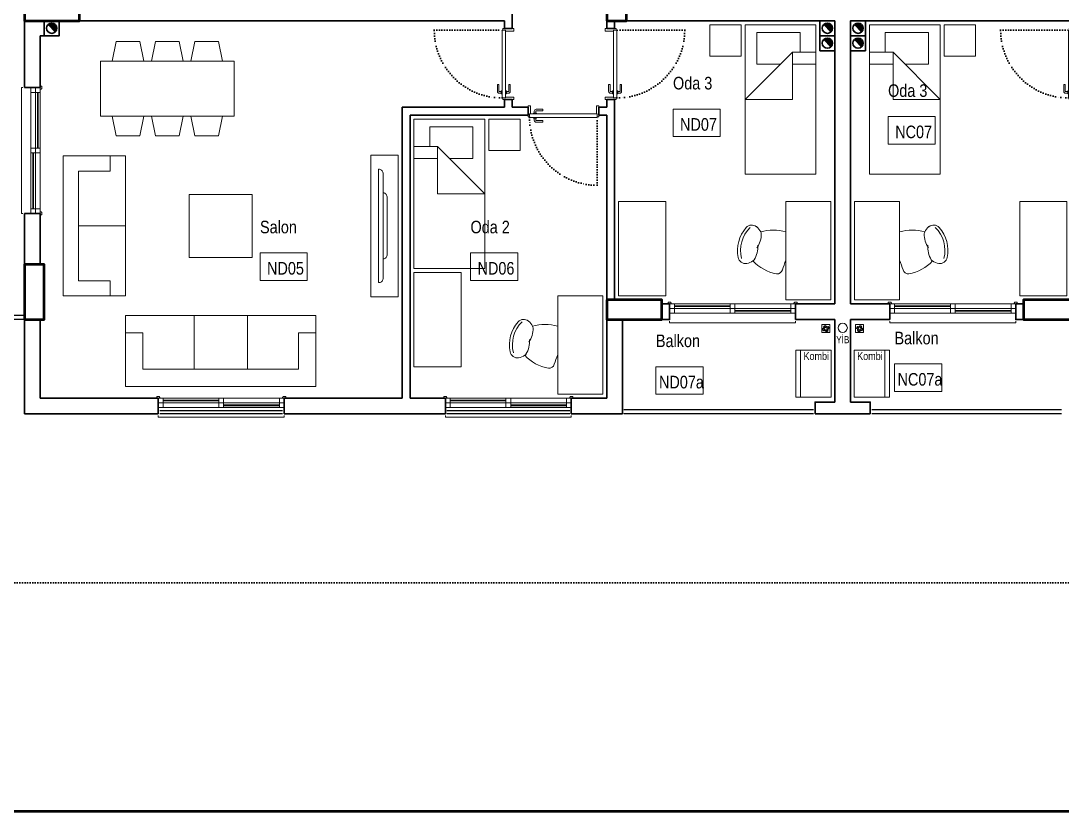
# Model space of a CAD drawing. Header units: millimetres. Extents: x 1852829 to 1882754, y -270850 to -231658.
# Drawn here: x 1864918 to 1866242, y -244493 to -243488 of the extents above; entities that cross this region are included whole.
import ezdxf
from ezdxf.enums import TextEntityAlignment as Align

# ---------------------------------------------------------------- set-up
doc = ezdxf.new("R2010")
doc.units = ezdxf.units.MM
doc.linetypes.add('izdüşüm arka', pattern=[3.175, 0, -3.175])
for name, color, linetype, lineweight in [('a_ba', 6, 'Continuous', 50), ('a_doğrama', 251, 'Continuous', 20), ('a_duvar', 251, 'Continuous', 35), ('a_görünüş', 32, 'Continuous', 25), ('a_görünüş_ince', 8, 'Continuous', 20), ('a_izdüşüm_arka', 251, 'izdüşüm arka', 30), ('a_not_mahal', 253, 'Continuous', 5), ('a_not_text', 7, 'Continuous', 13), ('a_tefriş', 8, 'Continuous', 20), ('a_çerçeve_line', 7, 'Continuous', 50), ('m_yib', 65, 'Continuous', 20)]:
    doc.layers.add(name, color=color, linetype=linetype, lineweight=lineweight)
doc.styles.get("Standard").update_dxf_attribs({"font": 'ARIALN.TTF'})

# ---------------------------------------------------------------- blocks, each defined once
blk = doc.blocks.new('kombi')
at = {"layer": 'a_tefriş', "lineweight": 20}
for p, q in [((-4.8, 60), (40.2, 60)), ((-4.7, 0), (-4.8, 60)), ((1.3, 0), (1.2, 60)), ((40.2, 60), (40.3, 0)), ((69.2, 60), (69.2, 0)), ((114.2, 60), (69.2, 60)), ((108.2, 0), (108.2, 60)), ((114.2, 0), (114.2, 60)), ((40.3, 0), (-4.7, 0)), ((69.2, 0), (114.2, 0))]:
    blk.add_line(p, q, dxfattribs=at)
at = {"layer": 'a_not_mahal'}
for p in [(5, 47.3), (73.2, 47.3)]:
    blk.add_text('Kombi', height=10, dxfattribs=at).set_placement(p)
blk = doc.blocks.new('K2')
at = {"layer": 'a_doğrama', "color": 251, "linetype": 'Continuous'}
for p, q in [((-13, 88.1), (-13, 1.9)), ((-13, 88.1), (-8.5, 88.1)), ((-12, 90), (-12, 88.1)), ((-12, 90), (-10, 90)), ((-8.5, 88.1), (-8.5, 1.9)), ((-13, 1.9), (-8.5, 1.9)), ((-12, 0), (-12, 1.9)), ((-12, 0), (-10, 0))]:
    blk.add_line(p, q, dxfattribs=at)
at = {"layer": 'a_doğrama', "color": 251}
for points in [[(-14, 80.1), (-16.5, 80.1, 0.414214), (-17, 79.6), (-17, 71.1), (-19, 71.1), (-19, 79.6)], [(-13, 83.1), (-13.5, 83.1, 0.414214), (-14, 82.6), (-14, 79.6, 0.414214), (-13.5, 79.1), (-13, 79.1)], [(-8.5, 83.1), (-8, 83.1, -0.414214), (-7.5, 82.6), (-7.5, 79.6, -0.414214), (-8, 79.1), (-8.5, 79.1)], [(-7.5, 80.1), (-5, 80.1, -0.414214), (-4.5, 79.6), (-4.5, 71.1), (-2.5, 71.1), (-2.5, 79.6)]]:
    blk.add_lwpolyline(points, format="xyb", dxfattribs=at)
for points in [[(-16.5, 82.1), (-14, 82.1)], [(-5, 82.1), (-7.5, 82.1)]]:
    blk.add_lwpolyline(points, dxfattribs=at)
at = {"layer": 'a_doğrama', "color": 251, "linetype": 'Continuous'}
for points in [[(0, 90), (2, 90), (2, 87), (-8.5, 87)], [(0, 0), (2, 0), (2, 3), (-8.5, 3)]]:
    blk.add_lwpolyline(points, dxfattribs=at)
at = {"layer": 'a_doğrama', "color": 251}
for centre, start, end in [((-16.5, 79.6), 90, 180), ((-5, 79.6), 0, 90)]:
    blk.add_arc(centre, 2.5, start, end, dxfattribs=at)
at = {"layer": 'a_izdüşüm_arka', "color": 251}
blk.add_lwpolyline([(-99.2, 1.9), (-13, 1.9)], dxfattribs=at)
blk.add_arc((-13, 1.9), 86.2, 90, 180, dxfattribs=at)
blk = doc.blocks.new('160p')
at = {"layer": 'a_doğrama', "color": 251}
for points in [[(-6, -6), (-6, 0), (-12, 0), (-12, -6)], [(0, -6), (0, 0), (-6, 0), (-6, -6)], [(-6, -83), (-6, -77), (-12, -77), (-12, -83)], [(0, -83), (0, -77), (-6, -77), (-6, -83)], [(-6, -160), (-6, -154), (-12, -154), (-12, -160)], [(0, -160), (0, -154), (-6, -154), (-6, -160)]]:
    blk.add_lwpolyline(points, close=True, dxfattribs=at)
for points in [[(2, -1), (2, 2), (0, 2), (0, -2), (1, -2), (2, -1)], [(-9.5, -6), (-9.5, -77)], [(-8.5, -6), (-8.5, -77)], [(-3.5, -83), (-3.5, -154)], [(-2.5, -83), (-2.5, -154)], [(2, -159), (2, -162), (0, -162), (0, -158), (1, -158), (2, -159)]]:
    blk.add_lwpolyline(points, dxfattribs=at)
at = {"layer": 'a_görünüş_ince', "color": 251}
for points in [[(-22, -160), (-24, -160), (-24, 0), (-22, 0)], [(-12, -77), (-12, -6)], [(-6, -77), (-6, -6)], [(-6, -77), (-6, -6)], [(0, -77), (0, -6)], [(-12, -154), (-12, -83)], [(-6, -154), (-6, -83)], [(-6, -154), (-6, -83)], [(0, -154), (0, -83)]]:
    blk.add_lwpolyline(points, dxfattribs=at)
blk = doc.blocks.new('baca_müstakil')
at = {"layer": 'a_duvar'}
h = blk.add_hatch(color=256, dxfattribs=at)
h.dxf.hatch_style = 1
h.paths.add_polyline_path([(4.9, -4.9, 0.198912), (3, -9.5, 0.668179), (14.1, -14.1)])
blk.add_line((4.9, -4.9), (14.1, -14.1), dxfattribs=at)
blk.add_lwpolyline([(0, -19), (19, -19), (19, 0), (0, 0)], close=True, dxfattribs=at)
blk.add_circle((9.5, -9.5), 6.5, dxfattribs=at)
blk = doc.blocks.new('tefriş_koltuk_242x90')
at = {"layer": 'a_tefriş'}
for p, q in [((-34, -22), (-34, -90)), ((34, -22), (34, -90)), ((-99, -68), (-121, -68)), ((99, -68), (121, -68))]:
    blk.add_line(p, q, dxfattribs=at)
for points in [[(-121, -90), (-121, 0), (121, 0), (121, -90), (-121, -90)], [(-99, -68), (-99, -22), (99, -22), (99, -68)]]:
    blk.add_lwpolyline(points, dxfattribs=at)
blk = doc.blocks.new('tefriş_koltuk_202x90')
at = {"layer": 'a_tefriş'}
for p, q in [((0, -90), (0, -22)), ((-79, -68), (-101, -68)), ((79, -68), (101, -68))]:
    blk.add_line(p, q, dxfattribs=at)
for points in [[(101, -90), (101, 0), (-101, 0), (-101, -90), (101, -90)], [(79, -68), (79, -22), (-79, -22), (-79, -68)]]:
    blk.add_lwpolyline(points, dxfattribs=at)
blk = doc.blocks.new('tefirş_tv')
at = {"layer": 'a_tefriş'}
for points in [[(35, 10), (35, 10, 0.414214), (30, 15), (-30, 15, 0.414214), (-35, 10), (-35, 10)], [(60, 4), (60, 5, 0.414214), (55, 10), (-55, 10, 0.414214), (-60, 5), (-60, 4)]]:
    blk.add_lwpolyline(points, format="xyb", close=True, dxfattribs=at)
blk = doc.blocks.new('tefriş_yatak tek')
at = {"layer": 'a_tefriş'}
for points in [[(0, -0.45), (-1.9, -0.45), (-1.9, 0.45), (0, 0.45)], [(-1.9, -0.5), (-1.5, -0.5), (-1.5, -0.9), (-1.9, -0.9)]]:
    blk.add_lwpolyline(points, close=True, dxfattribs=at)
for points in [[(-1.55, 0.45), (-1.55, 0.15), (-0.95, -0.45), (-0.95, 0.15), (-1.55, 0.15)], [(-1.4, 0.45), (-1.4, 0.15)], [(-1.4, 0), (-1.4, -0.3), (-1.8, -0.3), (-1.8, 0.25), (-1.55, 0.25)]]:
    blk.add_lwpolyline(points, dxfattribs=at)
blk = doc.blocks.new('tefriş_sandalye')
at = {"layer": 'a_tefriş'}
blk.add_line((0, -18), (0, 18), dxfattribs=at)
at = {"layer": 'a_tefriş', "extrusion": (0, 0, -1)}
for centre, major_axis, start_param, end_param in [((43.2, 17.3), (6.76, 6.76), 4.815914, 6.34704), ((16, -34.3), (38.7, 38.7), 5.200723, 5.79406), ((62.1, 15.1), (21.8, -21.8), 1.757107, 2.385975), ((62.1, 15.1), (21.8, -21.8), 1.757107, 2.385975), ((48.7, 10.5), (13, -13), 2.664537, 2.7784), ((48.7, 10.5), (13, -13), 2.664537, 2.7784), ((48.7, 10.5), (13, -13), 2.7784, 3.245118), ((16.9, -5.5), (28.8, 28.8), 6.26556, 7.321949), ((16.9, -5.5), (28.8, 28.8), 6.26556, 7.321949), ((17, -5.7), (31.4, -31.4), -1.506941, -0.587454), ((66.5, -1.2), (21.8, -21.8), 1.802816, 2.431683), ((66.5, -1.2), (21.8, -21.8), 1.802816, 2.431683), ((-154, -79.7), (117.3, -117.3), -1.166716, -1.087708), ((1.8, 18.5), (38.7, -38.7), -0.034473, 0.601946), ((52.6, -3.9), (13, -13), 1.410391, 1.524253), ((52.6, -3.9), (13, -13), 1.410391, 1.524253), ((52.6, -3.9), (13, 13), 2.514469, 2.981187), ((51.2, -12.6), (6.76, -6.76), -0.587454, 0.943672), ((11.1, -28.2), (4.99, -4.99), 0.687369, 2.053884)]:
    blk.add_ellipse(centre, major_axis=major_axis, ratio=1, start_param=start_param, end_param=end_param, dxfattribs=at)
blk = doc.blocks.new('tefriş_süzgeç')
at = {"layer": 'a_tefriş'}
for p, q in [((5, 0), (-5, 0)), ((-5, 0), (-5, -10)), ((5, -10), (5, 0)), ((-5, -10), (5, -10)), ((-3.6, -5.1), (-4.1, -5.1)), ((-2.6, -5.1), (-3.1, -5.1)), ((-2.5, -2.5), (-2.9, -2.2)), ((-2.6, -7.6), (-2.9, -7.9)), ((-2, -3.3), (-2.3, -3)), ((-1.9, -6.9), (-2.2, -7.2)), ((-1.6, -5.1), (-2.1, -5.1)), ((-1.2, -3.9), (-1.5, -3.6)), ((-1.2, -6.2), (-1.5, -6.5)), ((-0.2, -2.5), (-0.2, -2)), ((-0.1, -1.5), (-0.1, -1)), ((-0.1, -3), (-0.1, -3.5)), ((-0.1, -6.6), (-0.1, -7.1)), ((-0.1, -7.6), (-0.1, -8.1)), ((-0.1, -8.6), (-0.1, -9.1)), ((1, -4), (1.4, -3.6)), ((1.1, -6.2), (1.4, -6.5)), ((1.5, -5.1), (2, -5.1)), ((1.7, -3.3), (2.1, -2.9)), ((1.8, -6.9), (2.1, -7.2)), ((2.5, -2.5), (2.8, -2.2)), ((2.5, -5.1), (3, -5.1)), ((2.5, -7.5), (2.8, -7.9)), ((3.5, -5.1), (4, -5.1))]:
    blk.add_line(p, q, dxfattribs=at)
for centre, radius, start, end in [((-0.1, -5.1), 4.06, 134.2896, 180), ((-0.1, -5.1), 3.56, 134.2896, 180), ((-0.1, -5.1), 3.06, 180, 225), ((-0.1, -5.1), 4.06, 225, 270), ((-0.1, -5.1), 2.56, 180, 225), ((-0.1, -5.1), 3.56, 225, 270), ((-0.4, -4.4), 2.4, 84.5943, 143.2016), ((-0.1, -5.1), 2.06, 134.2896, 180), ((-0.1, -5), 2.44, 90.343, 138.1212), ((-0.1, -5.1), 1.56, 134.2896, 180), ((-0.1, -5.1), 2.06, 225, 270), ((-0.1, -5.1), 1.56, 225, 270), ((-0.1, -5.1), 4.06, 45, 90), ((-0.1, -5.1), 3.56, 45, 90), ((-0.1, -5.1), 2.06, 45, 90), ((-0.1, -5.1), 1.56, 45, 90), ((-0.1, -5.1), 2.56, 270, 315.7104), ((-0.1, -5.1), 3.06, 270, 315.7104), ((-0.1, -5.1), 1.56, 314.2896, 360), ((-0.1, -5.1), 2.06, 314.2896, 360), ((-0.1, -5.1), 2.56, 360, 45), ((-0.1, -5.1), 3.06, 360, 45), ((-0.1, -5.1), 3.56, 314.2896, 360), ((-0.1, -5.1), 4.06, 314.2896, 360)]:
    blk.add_arc(centre, radius, start, end, dxfattribs=at)

msp = doc.modelspace()

# ---------------------------------------------------------------- linework, layer by layer
at = {"layer": 'a_ba', "color": 253}
for points in [[(1865662.7, -243488.2), (1865687.7, -243488.2), (1865687.7, -243418.2), (1865662.7, -243418.2)], [(1864922.7, -243463.2), (1864922.7, -243488.2), (1864992.7, -243488.2), (1864992.7, -243463.2)], [(1864922.7, -243868.2), (1864947.7, -243868.2), (1864947.7, -243798.2), (1864922.7, -243798.2)], [(1865662.7, -243843.2), (1865662.7, -243868.2), (1865732.7, -243868.2), (1865732.7, -243843.2)], [(1866262.7, -243868.2), (1866262.7, -243843.2), (1866192.7, -243843.2), (1866192.7, -243868.2)]]:
    msp.add_lwpolyline(points, close=True, dxfattribs=at)
at = {"layer": 'a_duvar'}
for p, q in [((1865542.7, -243358.2), (1865542.7, -243498.2)), ((1864922.7, -243398.2), (1864922.7, -243573.2)), ((1865662.7, -243403.2), (1865662.7, -243498.2)), ((1864942.7, -243488.2), (1865532.7, -243488.2)), ((1865532.7, -243488.2), (1865532.7, -243498.2)), ((1865672.7, -243488.2), (1865952.7, -243488.2)), ((1865672.7, -243498.2), (1865672.7, -243488.2)), ((1865952.7, -243488.2), (1865952.7, -243848.2)), ((1865972.7, -243848.2), (1865972.7, -243488.2)), ((1865972.7, -243488.2), (1866252.7, -243488.2)), ((1864942.7, -243573.2), (1864942.7, -243507.2)), ((1865532.7, -243588.2), (1865532.7, -243598.2)), ((1865542.7, -243588.2), (1865542.7, -243598.2)), ((1865662.7, -243588.2), (1865662.7, -243598.2)), ((1865672.7, -243843.2), (1865672.7, -243588.2)), ((1865532.7, -243598.2), (1865402.7, -243598.2)), ((1865402.7, -243598.2), (1865402.7, -243968.2)), ((1865412.7, -243608.2), (1865562.7, -243608.2)), ((1865412.7, -243968.2), (1865412.7, -243608.2)), ((1865562.7, -243598.2), (1865542.7, -243598.2)), ((1865662.7, -243598.2), (1865652.7, -243598.2)), ((1865652.7, -243608.2), (1865662.7, -243608.2)), ((1865662.7, -243608.2), (1865662.7, -243968.2)), ((1864922.7, -243733.2), (1864922.7, -243848.2)), ((1864942.7, -243798.2), (1864942.7, -243733.2)), ((1865952.7, -243848.2), (1865902.7, -243848.2)), ((1866022.7, -243848.2), (1865972.7, -243848.2)), ((1864922.7, -243868.2), (1864922.7, -243988.2)), ((1864942.7, -243968.2), (1864942.7, -243868.2)), ((1865682.7, -243988.2), (1865682.7, -243868.2)), ((1865682.7, -243868.2), (1865732.7, -243868.2)), ((1865902.7, -243868.2), (1865952.7, -243868.2)), ((1865952.7, -243868.2), (1865952.7, -243973.2)), ((1865972.7, -243973.2), (1865972.7, -243868.2)), ((1865972.7, -243868.2), (1866022.7, -243868.2)), ((1865092.7, -243968.2), (1864942.7, -243968.2)), ((1865402.7, -243968.2), (1865252.7, -243968.2)), ((1865457.7, -243968.2), (1865412.7, -243968.2)), ((1865662.7, -243968.2), (1865617.7, -243968.2)), ((1864922.7, -243988.2), (1865092.7, -243988.2)), ((1865252.7, -243988.2), (1865457.7, -243988.2)), ((1865617.7, -243988.2), (1865682.7, -243988.2)), ((1865997.7, -243988.2), (1865927.7, -243988.2))]:
    msp.add_line(p, q, dxfattribs=at)
for points in [[(1865532.7, -243498.2), (1865542.7, -243498.2)], [(1865662.7, -243498.2), (1865672.7, -243498.2)], [(1864947.7, -243507.2), (1864942.7, -243507.2)], [(1864922.7, -243573.2), (1864942.7, -243573.2)], [(1865532.7, -243588.2), (1865542.7, -243588.2)], [(1865662.7, -243588.2), (1865672.7, -243588.2)], [(1865562.7, -243598.2), (1865562.7, -243608.2)], [(1865652.7, -243598.2), (1865652.7, -243608.2)], [(1864922.7, -243733.2), (1864942.7, -243733.2)], [(1865732.7, -243868.2), (1865742.7, -243868.2), (1865742.7, -243848.2), (1865732.7, -243848.2)], [(1865902.7, -243868.2), (1865902.7, -243848.2)], [(1866022.7, -243868.2), (1866022.7, -243848.2)], [(1866192.7, -243868.2), (1866182.7, -243868.2), (1866182.7, -243848.2), (1866192.7, -243848.2)], [(1865092.7, -243988.2), (1865092.7, -243968.2)], [(1865252.7, -243988.2), (1865252.7, -243968.2)], [(1865457.7, -243968.2), (1865457.7, -243988.2)], [(1865617.7, -243968.2), (1865617.7, -243988.2)], [(1865927.7, -243988.2), (1865927.7, -243973.2), (1865952.7, -243973.2)], [(1865997.7, -243988.2), (1865997.7, -243973.2), (1865972.7, -243973.2)]]:
    msp.add_lwpolyline(points, dxfattribs=at)
at = {"layer": 'a_görünüş', "color": 251}
for points in [[(1864922.7, -243863.2), (1864803.2, -243863.2)], [(1864922.7, -243868.2), (1864803.2, -243868.2)], [(1865250.7, -243984.2), (1865094.7, -243984.2)], [(1865250.7, -243988.2), (1865094.7, -243988.2)], [(1865615.7, -243984.2), (1865459.7, -243984.2)], [(1865615.7, -243988.2), (1865459.7, -243988.2)], [(1865925.7, -243983.2), (1865684.7, -243983.2)], [(1865925.7, -243988.2), (1865684.7, -243988.2)], [(1866240.7, -243983.2), (1865999.7, -243983.2)], [(1866240.7, -243988.2), (1865999.7, -243988.2)]]:
    msp.add_lwpolyline(points, dxfattribs=at)
at = {"layer": 'a_izdüşüm_arka'}
msp.add_lwpolyline([(1864722.7, -241753.2), (1867202.7, -241753.2), (1867202.7, -244203.2), (1864722.7, -244203.2)], close=True, dxfattribs=at)
at = {"layer": 'a_not_mahal'}
for points in [[(1865807, -243600.5), (1865747, -243600.5), (1865747, -243635.5), (1865807, -243635.5)], [(1866080.4, -243610), (1866020.4, -243610), (1866020.4, -243645), (1866080.4, -243645)], [(1865282, -243783.5), (1865222, -243783.5), (1865222, -243818.5), (1865282, -243818.5)], [(1865549.6, -243783.5), (1865489.6, -243783.5), (1865489.6, -243818.5), (1865549.6, -243818.5)], [(1866088.6, -243924.7), (1866028.6, -243924.7), (1866028.6, -243959.7), (1866088.6, -243959.7)], [(1865785.3, -243928.2), (1865725.3, -243928.2), (1865725.3, -243963.2), (1865785.3, -243963.2)]]:
    msp.add_lwpolyline(points, close=True, dxfattribs=at)
at = {"layer": 'a_tefriş'}
for points in [[(1865074.2, -243539.5), (1865069.2, -243514.5), (1865039.2, -243514.5), (1865034.2, -243539.5)], [(1865124.2, -243539.5), (1865119.2, -243514.5), (1865089.2, -243514.5), (1865084.2, -243539.5)], [(1865174.2, -243539.5), (1865169.2, -243514.5), (1865139.2, -243514.5), (1865134.2, -243539.5)], [(1865074.2, -243609.5), (1865069.2, -243634.5), (1865039.2, -243634.5), (1865034.2, -243609.5)], [(1865124.2, -243609.5), (1865119.2, -243634.5), (1865089.2, -243634.5), (1865084.2, -243609.5)], [(1865174.2, -243609.5), (1865169.2, -243634.5), (1865139.2, -243634.5), (1865134.2, -243609.5)]]:
    msp.add_lwpolyline(points, dxfattribs=at)
for points in [[(1865019.2, -243609.5), (1865189.2, -243609.5), (1865189.2, -243539.5), (1865019.2, -243539.5)], [(1865362.7, -243839.1), (1865397.7, -243839.1), (1865397.7, -243659.1), (1865362.7, -243659.1)], [(1865132.1, -243789.1), (1865212.1, -243789.1), (1865212.1, -243709.1), (1865132.1, -243709.1)], [(1865737.7, -243718.2), (1865677.7, -243718.2), (1865677.7, -243838.2), (1865737.7, -243838.2)], [(1865890.4, -243843.2), (1865947.7, -243843.2), (1865947.7, -243718.2), (1865890.4, -243718.2)], [(1866035.1, -243843.2), (1865977.7, -243843.2), (1865977.7, -243718.2), (1866035.1, -243718.2)], [(1866187.7, -243718.2), (1866247.7, -243718.2), (1866247.7, -243838.2), (1866187.7, -243838.2)], [(1865417.7, -243808.2), (1865477.7, -243808.2), (1865477.7, -243928.2), (1865417.7, -243928.2)], [(1865600.4, -243963.2), (1865657.7, -243963.2), (1865657.7, -243838.2), (1865600.4, -243838.2)]]:
    msp.add_lwpolyline(points, close=True, dxfattribs=at)
at = {"layer": 'a_çerçeve_line'}
msp.add_lwpolyline([(1872123.9, -244493.4), (1872123.9, -241493.4), (1853005.4, -241493.4), (1853005.4, -244493.4)], close=True, dxfattribs=at)
at = {"layer": 'm_yib'}
msp.add_circle((1865962.7, -243878.7), 5.92, dxfattribs=at)

# ---------------------------------------------------------------- block references
at = {"layer": 'a_duvar', "xscale": -1}
for name, p, rotation in [('baca_müstakil', (1864947.7, -243488.2), 90), ('baca_müstakil', (1865933.7, -243488.2), 90), ('baca_müstakil', (1865972.7, -243488.2), 90), ('baca_müstakil', (1865933.7, -243507.2), 90), ('baca_müstakil', (1865972.7, -243507.2), 90), ('160p', (1864942.7, -243733.2), 180), ('160p', (1865902.7, -243848.2), 270), ('160p', (1866182.7, -243848.2), 270), ('160p', (1865252.7, -243968.2), 270), ('160p', (1865617.7, -243968.2), 270)]:
    msp.add_blockref(name, p, dxfattribs=dict(at, rotation=rotation))
at = {"layer": 'a_duvar'}
msp.add_blockref('kombi', (1865907.9, -243966.9), dxfattribs=at)
at = {"layer": 'a_izdüşüm_arka', "ltscale": 5, "xscale": -1, "rotation": 180.0007963121094}
for p in [(1865542.7, -243498.2), (1866262.7, -243498.2)]:
    msp.add_blockref('K2', p, dxfattribs=at)
at = {"layer": 'a_izdüşüm_arka', "ltscale": 5}
for p, rotation in [((1865662.7, -243498.2), 179.9992036878906), ((1865652.7, -243598.2), 89.9992036878906)]:
    msp.add_blockref('K2', p, dxfattribs=dict(at, rotation=rotation))
at = {"layer": 'a_tefriş', "zscale": 100}
for p, xscale, yscale, rotation in [((1865883.7, -243683.2), 100, 100, 270), ((1866041.7, -243683.2), -100.0000000000011, 100.0000000000011, 90), ((1865462.7, -243803.2), -100.0000000000011, 100.0000000000011, 90)]:
    msp.add_blockref('tefriş_yatak tek', p, dxfattribs=dict(at, xscale=xscale, yscale=yscale, rotation=rotation))
at = {"layer": 'a_tefriş', "lineweight": -3, "extrusion": (-1.39694e-31, 2.24181e-16, -1), "xscale": 0.8823529411764706, "yscale": 0.8823529411764706, "zscale": -0.8823529411764706, "rotation": 270}
msp.add_blockref('tefriş_koltuk_202x90', (-1864971.7, -243749.1), dxfattribs=at)
at = {"layer": 'a_tefriş', "extrusion": (0, 0, -1), "xscale": 1.2, "rotation": 89.99999833220615}
msp.add_blockref('tefirş_tv', (-1865368.7, -243749.1), dxfattribs=at)
at = {"layer": 'a_tefriş', "xscale": -1}
for p in [(1865890.4, -243774.8), (1865600.4, -243894.8)]:
    msp.add_blockref('tefriş_sandalye', p, dxfattribs=at)
at = {"layer": 'a_tefriş'}
msp.add_blockref('tefriş_sandalye', (1866035.1, -243774.8), dxfattribs=at)
for name, p, rotation in [('tefriş_koltuk_242x90', (1865172.1, -243953.2), 180), ('tefriş_süzgeç', (1865979.2, -243879.6), 90)]:
    msp.add_blockref(name, p, dxfattribs=dict(at, rotation=rotation))
at = {"layer": 'a_tefriş', "xscale": -1, "rotation": 270}
msp.add_blockref('tefriş_süzgeç', (1865946.3, -243879.6), dxfattribs=at)

# ---------------------------------------------------------------- texts
at = {"layer": 'a_not_mahal'}
for s, p in [('Oda 3', (1865747, -243575.5)), ('Oda 3', (1866020.4, -243585)), ('Salon', (1865222, -243758.5)), ('Oda 2', (1865489.6, -243758.5)), ('Balkon', (1865725.3, -243903.2)), ('Balkon', (1866028.6, -243899.7))]:
    msp.add_text(s, height=16, dxfattribs=at).set_placement(p)
for s, p in [('ND07', (1865779.4, -243628)), ('NC07', (1866052.9, -243637.5)), ('ND05', (1865254.4, -243811)), ('ND06', (1865522, -243811)), ('ND07a', (1865757.7, -243955.7)), ('NC07a', (1866061, -243952.2))]:
    msp.add_text(s, height=16, rotation=360, dxfattribs=at).set_placement(p, align=Align.CENTER)
at = {"layer": 'a_not_text'}
msp.add_text('YİB', height=9, dxfattribs=at).set_placement((1865954.5, -243898.3))

doc.saveas('drawing.dxf')
